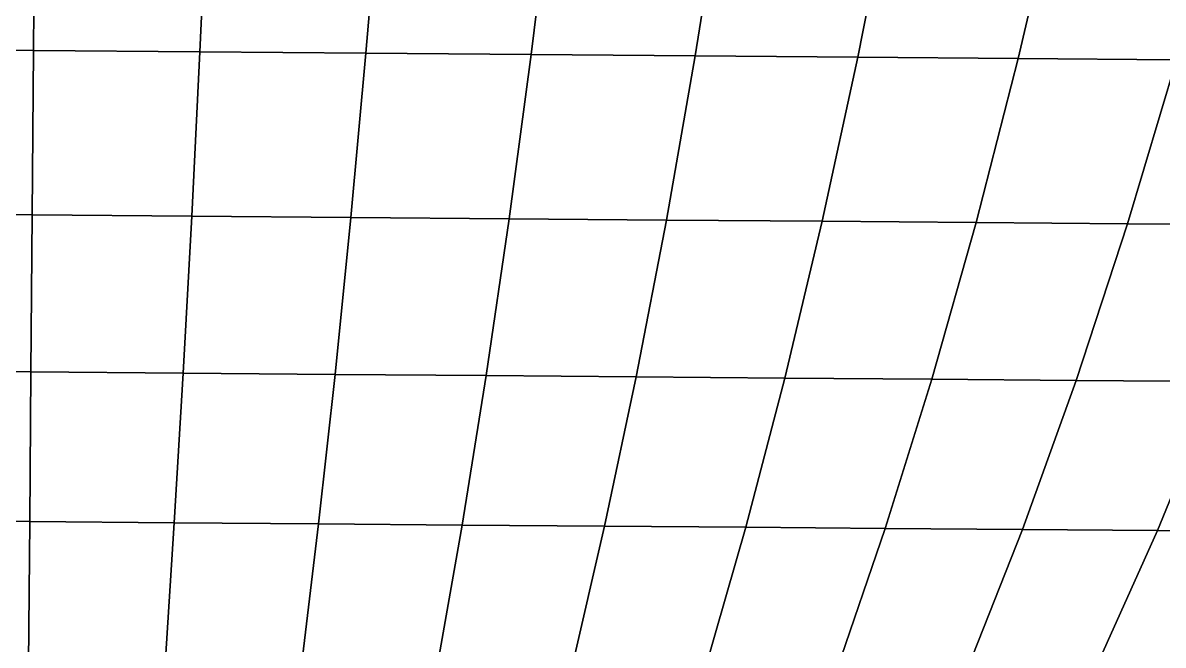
# Model space of a CAD drawing. Extents: x -1.93 to 1.93, y -1.97 to 1.95.
# Drawn here: x -0.015 to 0.487, y -1.493 to -1.219 of the extents above; entities that cross this region are included whole.
import ezdxf

# ---------------------------------------------------------------- set-up
doc = ezdxf.new("R2010")
doc.units = 0

msp = doc.modelspace()

# ---------------------------------------------------------------- linework, layer by layer
for points in [[(-0.08316, -1.23111, 1.49007), (-0.00996, -1.2317, 1.49187), (-0.00935, -1.15658, 1.55015), (-0.08541, -1.15596, 1.54828)], [(-0.08316, -1.23111, -1.49007), (-0.08541, -1.15596, -1.54828), (-0.00935, -1.15658, -1.55015), (-0.00996, -1.2317, -1.49187)], [(0.06324, -1.23229, 1.49007), (0.06671, -1.15719, 1.54828), (-0.00935, -1.15658, 1.55015), (-0.00996, -1.2317, 1.49187)], [(0.06324, -1.23229, -1.49007), (-0.00996, -1.2317, -1.49187), (-0.00935, -1.15658, -1.55015), (0.06671, -1.15719, -1.54828)], [(0.13627, -1.23288, 1.48468), (0.14259, -1.1578, 1.54268), (0.06671, -1.15719, 1.54828), (0.06324, -1.23229, 1.49007)], [(0.13626, -1.23288, -1.48468), (0.06324, -1.23229, -1.49007), (0.06671, -1.15719, -1.54828), (0.14258, -1.1578, -1.54268)], [(0.13626, -1.23288, -1.48468), (0.14258, -1.1578, -1.54268), (0.2181, -1.15841, -1.53337), (0.20894, -1.23347, -1.47572)], [(0.13627, -1.23288, 1.48468), (0.20894, -1.23347, 1.47572), (0.2181, -1.15841, 1.53337), (0.14259, -1.1578, 1.54268)], [(0.20894, -1.23347, 1.47572), (0.28108, -1.23405, 1.4632), (0.29306, -1.15902, 1.52037), (0.2181, -1.15841, 1.53337)], [(0.20894, -1.23347, -1.47572), (0.2181, -1.15841, -1.53337), (0.29306, -1.15902, -1.52037), (0.28108, -1.23405, -1.4632)], [(0.35252, -1.23463, 1.44715), (0.36729, -1.15962, 1.50369), (0.29306, -1.15902, 1.52037), (0.28108, -1.23405, 1.4632)], [(0.35252, -1.23463, -1.44715), (0.28108, -1.23405, -1.4632), (0.29306, -1.15902, -1.52037), (0.36729, -1.15962, -1.50369)], [(0.42309, -1.2352, 1.42762), (0.44062, -1.16021, 1.48339), (0.36729, -1.15962, 1.50369), (0.35252, -1.23463, 1.44715)], [(0.42309, -1.2352, -1.42762), (0.35252, -1.23463, -1.44715), (0.36729, -1.15962, -1.50369), (0.44062, -1.16021, -1.48339)], [(0.42309, -1.2352, 1.42762), (0.49262, -1.23576, 1.40466), (0.51286, -1.1608, 1.45953), (0.44062, -1.16021, 1.48339)], [(0.42309, -1.2352, -1.42762), (0.44062, -1.16021, -1.48339), (0.51286, -1.1608, -1.45953), (0.49262, -1.23576, -1.40466)], [(-0.08316, -1.23111, 1.49007), (-0.0807, -1.30329, 1.42827), (-0.01054, -1.30386, 1.43), (-0.00996, -1.2317, 1.49187)], [(-0.08316, -1.23111, -1.49007), (-0.00996, -1.2317, -1.49187), (-0.01054, -1.30386, -1.43), (-0.08071, -1.30329, -1.42827)], [(0.06324, -1.23229, 1.49007), (-0.00996, -1.2317, 1.49187), (-0.01054, -1.30386, 1.43), (0.05962, -1.30443, 1.42827)], [(0.06324, -1.23229, -1.49007), (0.05962, -1.30443, -1.42827), (-0.01054, -1.30386, -1.43), (-0.00996, -1.2317, -1.49187)], [(0.13627, -1.23288, 1.48468), (0.06324, -1.23229, 1.49007), (0.05962, -1.30443, 1.42827), (0.12962, -1.30499, 1.42311)], [(0.13626, -1.23288, -1.48468), (0.12962, -1.30499, -1.42311), (0.05962, -1.30443, -1.42827), (0.06324, -1.23229, -1.49007)], [(0.13627, -1.23288, 1.48468), (0.12962, -1.30499, 1.42311), (0.19928, -1.30556, 1.41452), (0.20894, -1.23347, 1.47572)], [(0.13626, -1.23288, -1.48468), (0.20894, -1.23347, -1.47572), (0.19927, -1.30556, -1.41452), (0.12962, -1.30499, -1.42311)], [(0.20894, -1.23347, -1.47572), (0.28108, -1.23405, -1.4632), (0.26843, -1.30612, -1.40252), (0.19927, -1.30556, -1.41452)], [(0.20894, -1.23347, 1.47572), (0.19928, -1.30556, 1.41452), (0.26843, -1.30612, 1.40252), (0.28108, -1.23405, 1.4632)], [(0.35252, -1.23463, 1.44715), (0.28108, -1.23405, 1.4632), (0.26843, -1.30612, 1.40252), (0.33691, -1.30667, 1.38714)], [(0.35252, -1.23463, -1.44715), (0.33691, -1.30667, -1.38714), (0.26843, -1.30612, -1.40252), (0.28108, -1.23405, -1.4632)], [(0.42309, -1.2352, 1.42762), (0.35252, -1.23463, 1.44715), (0.33691, -1.30667, 1.38714), (0.40455, -1.30722, 1.36842)], [(0.42309, -1.2352, -1.42762), (0.40455, -1.30722, -1.36842), (0.33691, -1.30667, -1.38714), (0.35252, -1.23463, -1.44715)], [(0.42309, -1.2352, 1.42762), (0.40455, -1.30722, 1.36842), (0.47119, -1.30776, 1.3464), (0.49262, -1.23576, 1.40466)], [(0.42309, -1.2352, -1.42762), (0.49262, -1.23576, -1.40466), (0.47119, -1.30776, -1.3464), (0.40455, -1.30722, -1.36842)], [(0.49262, -1.23576, 1.40466), (0.47119, -1.30776, 1.3464), (0.53668, -1.30829, 1.32115), (0.56094, -1.23632, 1.37831)], [(0.49262, -1.23576, -1.40466), (0.56094, -1.23632, -1.37831), (0.53668, -1.30829, -1.32115), (0.47119, -1.30776, -1.3464)], [(-0.08071, -1.30329, -1.42827), (-0.01054, -1.30386, -1.43), (-0.0111, -1.37288, -1.36469), (-0.07806, -1.37234, -1.36304)], [(-0.0807, -1.30329, 1.42827), (-0.07806, -1.37234, 1.36304), (-0.0111, -1.37288, 1.36469), (-0.01054, -1.30386, 1.43)], [(0.05962, -1.30443, 1.42827), (-0.01054, -1.30386, 1.43), (-0.0111, -1.37288, 1.36469), (0.05586, -1.37343, 1.36304)], [(0.05962, -1.30443, -1.42827), (0.05586, -1.37343, -1.36304), (-0.0111, -1.37288, -1.36469), (-0.01054, -1.30386, -1.43)], [(0.12962, -1.30499, 1.42311), (0.05962, -1.30443, 1.42827), (0.05586, -1.37343, 1.36304), (0.12266, -1.37397, 1.35811)], [(0.12962, -1.30499, -1.42311), (0.12266, -1.37397, -1.35811), (0.05586, -1.37343, -1.36304), (0.05962, -1.30443, -1.42827)], [(0.12962, -1.30499, 1.42311), (0.12266, -1.37397, 1.35811), (0.18913, -1.3745, 1.34991), (0.19928, -1.30556, 1.41452)], [(0.12962, -1.30499, -1.42311), (0.19927, -1.30556, -1.41452), (0.18913, -1.3745, -1.34991), (0.12266, -1.37397, -1.35811)], [(0.19928, -1.30556, 1.41452), (0.18913, -1.3745, 1.34991), (0.25513, -1.37504, 1.33847), (0.26843, -1.30612, 1.40252)], [(0.19927, -1.30556, -1.41452), (0.26843, -1.30612, -1.40252), (0.25513, -1.37504, -1.33846), (0.18913, -1.3745, -1.34991)], [(0.33691, -1.30667, 1.38714), (0.26843, -1.30612, 1.40252), (0.25513, -1.37504, 1.33847), (0.32048, -1.37556, 1.32378)], [(0.33691, -1.30667, -1.38714), (0.32048, -1.37557, -1.32378), (0.25513, -1.37504, -1.33846), (0.26843, -1.30612, -1.40252)], [(0.40455, -1.30722, 1.36842), (0.33691, -1.30667, 1.38714), (0.32048, -1.37556, 1.32378), (0.38503, -1.37609, 1.30592)], [(0.40455, -1.30722, -1.36842), (0.38503, -1.37609, -1.30592), (0.32048, -1.37557, -1.32378), (0.33691, -1.30667, -1.38714)], [(0.40455, -1.30722, 1.36842), (0.38503, -1.37609, 1.30592), (0.44863, -1.3766, 1.28491), (0.47119, -1.30776, 1.3464)], [(0.40455, -1.30722, -1.36842), (0.47119, -1.30776, -1.3464), (0.44863, -1.3766, -1.28491), (0.38503, -1.37609, -1.30592)], [(0.47119, -1.30776, 1.3464), (0.44863, -1.3766, 1.28491), (0.51113, -1.37711, 1.26081), (0.53668, -1.30829, 1.32115)], [(0.47119, -1.30776, -1.3464), (0.53668, -1.30829, -1.32115), (0.51113, -1.37711, -1.26081), (0.44863, -1.3766, -1.28491)], [(-0.07522, -1.43807, 1.29451), (-0.01163, -1.43859, 1.29608), (-0.0111, -1.37288, 1.36469), (-0.07806, -1.37234, 1.36304)], [(-0.07523, -1.43807, -1.29451), (-0.07806, -1.37234, -1.36304), (-0.0111, -1.37288, -1.36469), (-0.01163, -1.43859, -1.29608)], [(0.05196, -1.4391, 1.29451), (0.05586, -1.37343, 1.36304), (-0.0111, -1.37288, 1.36469), (-0.01163, -1.43859, 1.29608)], [(0.05196, -1.4391, -1.29451), (-0.01163, -1.43859, -1.29608), (-0.0111, -1.37288, -1.36469), (0.05586, -1.37343, -1.36304)], [(0.1154, -1.43962, 1.28983), (0.12266, -1.37397, 1.35811), (0.05586, -1.37343, 1.36304), (0.05196, -1.4391, 1.29451)], [(0.1154, -1.43962, -1.28983), (0.05196, -1.4391, -1.29451), (0.05586, -1.37343, -1.36304), (0.12266, -1.37397, -1.35811)], [(0.1154, -1.43962, 1.28983), (0.17854, -1.44013, 1.28204), (0.18913, -1.3745, 1.34991), (0.12266, -1.37397, 1.35811)], [(0.1154, -1.43962, -1.28983), (0.12266, -1.37397, -1.35811), (0.18913, -1.3745, -1.34991), (0.17854, -1.44013, -1.28204)], [(0.17854, -1.44013, 1.28204), (0.24121, -1.44063, 1.27117), (0.25513, -1.37504, 1.33847), (0.18913, -1.3745, 1.34991)], [(0.17854, -1.44013, -1.28204), (0.18913, -1.3745, -1.34991), (0.25513, -1.37504, -1.33846), (0.24121, -1.44063, -1.27117)], [(0.30328, -1.44113, 1.25723), (0.32048, -1.37556, 1.32378), (0.25513, -1.37504, 1.33847), (0.24121, -1.44063, 1.27117)], [(0.30328, -1.44114, -1.25723), (0.24121, -1.44063, -1.27117), (0.25513, -1.37504, -1.33846), (0.32048, -1.37557, -1.32378)], [(0.36459, -1.44163, 1.24026), (0.38503, -1.37609, 1.30592), (0.32048, -1.37556, 1.32378), (0.30328, -1.44113, 1.25723)], [(0.36459, -1.44163, -1.24026), (0.30328, -1.44114, -1.25723), (0.32048, -1.37557, -1.32378), (0.38503, -1.37609, -1.30592)], [(0.36459, -1.44163, 1.24026), (0.42499, -1.44212, 1.22031), (0.44863, -1.3766, 1.28491), (0.38503, -1.37609, 1.30592)], [(0.36459, -1.44163, -1.24026), (0.38503, -1.37609, -1.30592), (0.44863, -1.3766, -1.28491), (0.42499, -1.44212, -1.22031)], [(0.42499, -1.44212, 1.22031), (0.48434, -1.4426, 1.19742), (0.51113, -1.37711, 1.26081), (0.44863, -1.3766, 1.28491)], [(0.42499, -1.44212, -1.22031), (0.44863, -1.3766, -1.28491), (0.51113, -1.37711, -1.26081), (0.48434, -1.4426, -1.19742)], [(0.54249, -1.44307, 1.17164), (0.57236, -1.3776, 1.23366), (0.51113, -1.37711, 1.26081), (0.48434, -1.4426, 1.19742)], [(0.54249, -1.44307, -1.17164), (0.48434, -1.4426, -1.19742), (0.51113, -1.37711, -1.26081), (0.57236, -1.3776, -1.23366)], [(-0.07221, -1.50045, -1.22291), (-0.07523, -1.43807, -1.29451), (-0.01163, -1.43859, -1.29608), (-0.01214, -1.50094, -1.22439)], [(-0.07221, -1.50045, 1.22291), (-0.01213, -1.50094, 1.22439), (-0.01163, -1.43859, 1.29608), (-0.07522, -1.43807, 1.29451)], [(0.04794, -1.50142, -1.22291), (-0.01214, -1.50094, -1.22439), (-0.01163, -1.43859, -1.29608), (0.05196, -1.4391, -1.29451)], [(0.04794, -1.50142, 1.22291), (0.05196, -1.4391, 1.29451), (-0.01163, -1.43859, 1.29608), (-0.01213, -1.50094, 1.22439)], [(0.10787, -1.50191, 1.21849), (0.1154, -1.43962, 1.28983), (0.05196, -1.4391, 1.29451), (0.04794, -1.50142, 1.22291)], [(0.10787, -1.50191, -1.21849), (0.04794, -1.50142, -1.22291), (0.05196, -1.4391, -1.29451), (0.1154, -1.43962, -1.28983)], [(0.10787, -1.50191, 1.21849), (0.16751, -1.50239, 1.21113), (0.17854, -1.44013, 1.28204), (0.1154, -1.43962, 1.28983)], [(0.10787, -1.50191, -1.21849), (0.1154, -1.43962, -1.28983), (0.17854, -1.44013, -1.28204), (0.16751, -1.50239, -1.21113)], [(0.16751, -1.50239, 1.21113), (0.22672, -1.50287, 1.20086), (0.24121, -1.44063, 1.27117), (0.17854, -1.44013, 1.28204)], [(0.16751, -1.50239, -1.21113), (0.17854, -1.44013, -1.28204), (0.24121, -1.44063, -1.27117), (0.22672, -1.50287, -1.20086)], [(0.28536, -1.50334, 1.18769), (0.30328, -1.44113, 1.25723), (0.24121, -1.44063, 1.27117), (0.22672, -1.50287, 1.20086)], [(0.28536, -1.50334, -1.18769), (0.22672, -1.50287, -1.20086), (0.24121, -1.44063, -1.27117), (0.30328, -1.44114, -1.25723)], [(0.34327, -1.50381, 1.17166), (0.36459, -1.44163, 1.24026), (0.30328, -1.44113, 1.25723), (0.28536, -1.50334, 1.18769)], [(0.34327, -1.50381, -1.17166), (0.28536, -1.50334, -1.18769), (0.30328, -1.44114, -1.25723), (0.36459, -1.44163, -1.24026)], [(0.34327, -1.50381, 1.17166), (0.40033, -1.50427, 1.15281), (0.42499, -1.44212, 1.22031), (0.36459, -1.44163, 1.24026)], [(0.34327, -1.50381, -1.17166), (0.36459, -1.44163, -1.24026), (0.42499, -1.44212, -1.22031), (0.40033, -1.50427, -1.15281)], [(0.40033, -1.50427, 1.15281), (0.4564, -1.50472, 1.13119), (0.48434, -1.4426, 1.19742), (0.42499, -1.44212, 1.22031)], [(0.40033, -1.50427, -1.15281), (0.42499, -1.44212, -1.22031), (0.48434, -1.4426, -1.19742), (0.4564, -1.50472, -1.13119)], [(0.51134, -1.50517, 1.10683), (0.54249, -1.44307, 1.17164), (0.48434, -1.4426, 1.19742), (0.4564, -1.50472, 1.13119)], [(0.51134, -1.50517, -1.10683), (0.4564, -1.50472, -1.13119), (0.48434, -1.4426, -1.19742), (0.54249, -1.44307, -1.17164)]]:
    msp.add_3dface(points)

doc.saveas('drawing.dxf')
